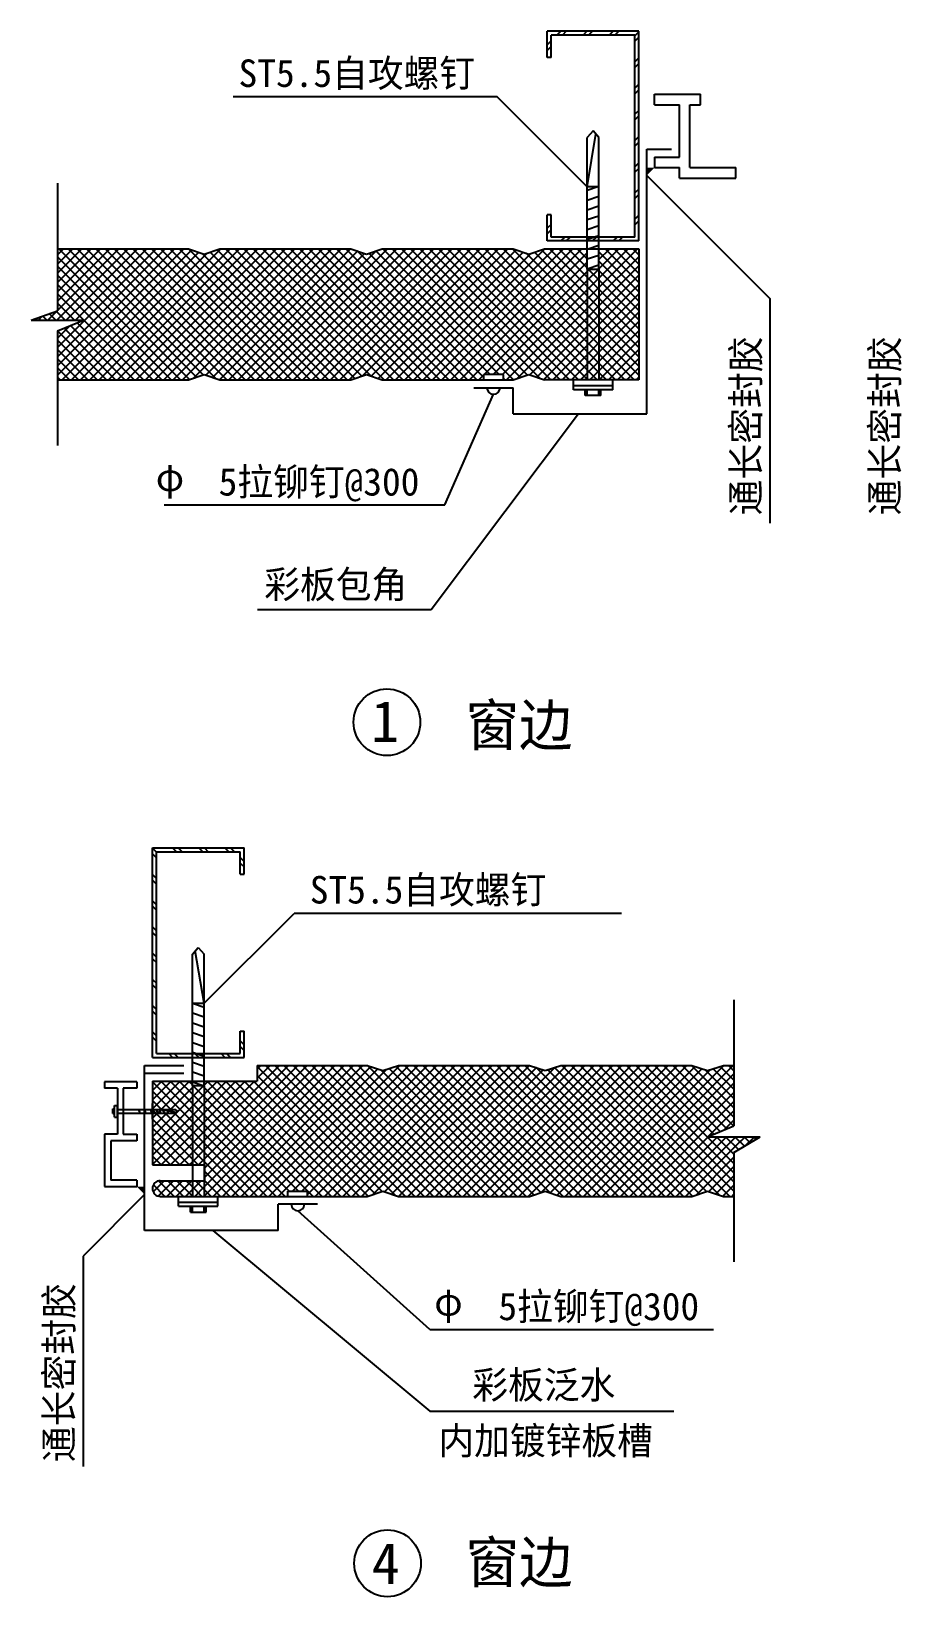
# Model space of a CAD drawing. Header units: metres. Extents: x 1290 to 20243, y 915 to 25782.
# Drawn here: x 1290 to 7937, y 13746 to 25693 of the extents above; entities that cross this region are included whole.
import ezdxf

# ---------------------------------------------------------------- set-up
doc = ezdxf.new("R2010")
doc.units = ezdxf.units.M
for name, color, linetype in [('1', 2, 'Continuous'), ('2', 3, 'Continuous'), ('3', 4, 'Continuous'), ('4', 5, 'Continuous'), ('5', 6, 'Continuous')]:
    doc.layers.add(name, color=color, linetype=linetype)

msp = doc.modelspace()

# ---------------------------------------------------------------- linework, layer by layer
for p, q in [((5534.89, 23877.92), (5534.89, 23032.92)), ((5624.89, 23877.92), (5624.89, 23032.92)), ((2520.06, 17646.13), (2520.06, 16801.13)), ((2610.06, 17646.13), (2610.06, 16801.13))]:
    msp.add_line(p, q)
at = {"layer": '1'}
for p, q in [((5989.89, 22772.92), (5989.89, 24792.92)), ((5989.89, 24792.92), (6179.89, 24792.92)), ((1489.89, 24032.92), (2489.89, 24032.92)), ((2489.89, 24032.92), (2609.89, 23992.92)), ((2609.89, 23992.92), (2729.89, 24032.92)), ((2729.89, 24032.92), (3729.89, 24032.92)), ((3729.89, 24032.92), (3849.89, 23992.92)), ((3849.89, 23992.92), (3969.89, 24032.92)), ((3969.89, 24032.92), (4969.89, 24032.92)), ((4969.89, 24032.92), (5089.89, 23992.92)), ((5089.89, 23992.92), (5209.89, 24032.92)), ((5209.89, 24032.92), (5929.89, 24032.92)), ((2489.89, 23032.92), (2609.89, 23072.92)), ((2609.89, 23072.92), (2729.89, 23032.92)), ((3729.89, 23032.92), (3849.89, 23072.92)), ((3849.89, 23072.92), (3969.89, 23032.92)), ((4969.89, 23032.92), (5089.89, 23072.92)), ((5089.89, 23072.92), (5209.89, 23032.92)), ((1489.89, 23032.92), (2489.89, 23032.92)), ((2729.89, 23032.92), (3729.89, 23032.92)), ((3969.89, 23032.92), (4969.89, 23032.92)), ((4669.89, 22972.92), (4969.89, 22972.92)), ((4969.89, 22772.92), (4969.89, 22972.92)), ((5929.89, 23032.92), (5209.89, 23032.92)), ((4969.89, 22772.92), (5989.89, 22772.92)), ((2155.06, 16541.13), (2155.06, 17801.13)), ((2155.06, 17801.13), (2455.06, 17801.13)), ((3015.06, 17801.13), (3855.06, 17801.13)), ((3015.06, 17801.13), (3015.06, 17681.13)), ((3855.06, 17801.13), (3975.06, 17761.13)), ((3975.06, 17761.13), (4095.06, 17801.13)), ((4095.06, 17801.13), (5095.06, 17801.13)), ((5095.06, 17801.13), (5215.06, 17761.13)), ((5215.06, 17761.13), (5335.06, 17801.13)), ((5335.06, 17801.13), (6335.06, 17801.13)), ((6335.06, 17801.13), (6455.06, 17761.13)), ((6455.06, 17761.13), (6575.06, 17801.13)), ((6575.06, 17801.13), (6655.06, 17801.13)), ((2155.06, 17741.13), (2455.06, 17741.13)), ((2215.06, 17681.13), (2215.06, 17401.13)), ((2215.06, 17681.13), (3015.06, 17681.13)), ((2215.06, 17391.13), (2215.06, 17511.13)), ((2215.06, 17041.13), (2615.06, 17041.13)), ((2615.06, 16921.13), (2615.06, 17041.13)), ((2275.06, 16921.13), (2615.06, 16921.13)), ((2275.06, 16801.13), (3855.06, 16801.13)), ((3175.06, 16541.13), (3175.06, 16741.13)), ((3475.06, 16741.13), (3175.06, 16741.13)), ((3855.06, 16801.13), (3975.06, 16841.13)), ((3975.06, 16841.13), (4095.06, 16801.13)), ((4095.06, 16801.13), (5095.06, 16801.13)), ((5095.06, 16801.13), (5215.06, 16841.13)), ((5215.06, 16841.13), (5335.06, 16801.13)), ((5335.06, 16801.13), (6335.06, 16801.13)), ((6335.06, 16801.13), (6455.06, 16841.13)), ((6455.06, 16841.13), (6575.06, 16801.13)), ((6575.06, 16801.13), (6655.06, 16801.13)), ((3175.06, 16541.13), (2155.06, 16541.13))]:
    msp.add_line(p, q, dxfattribs=at)
for centre in [(4006.07, 20419.92), (4010.58, 14000.91)]:
    msp.add_circle(centre, 254.65, dxfattribs=at)
msp.add_arc((2275.06, 16861.13), 60, 90, 270, dxfattribs=at)
at = {"layer": '2'}
for p, q in [((4848.78, 25192.92), (2832.11, 25192.92)), ((5534.89, 24506.81), (4848.78, 25192.92)), ((5579.89, 24932.92), (5534.89, 24882.92)), ((5534.89, 24506.81), (5602.39, 24907.92)), ((5534.89, 23877.92), (5534.89, 24882.92)), ((5624.89, 24882.92), (5579.89, 24932.92)), ((5624.89, 23877.92), (5624.89, 24882.92)), ((1489.89, 24532.92), (1489.89, 23559.82)), ((5624.89, 24507.92), (5534.89, 24477.92)), ((5624.89, 24506.81), (5534.89, 24506.81)), ((5989.89, 24592.92), (6929.89, 23652.92)), ((5624.89, 24432.92), (5534.89, 24402.92)), ((5624.89, 24357.92), (5534.89, 24327.92)), ((5624.89, 24282.92), (5534.89, 24252.92)), ((5624.89, 24207.92), (5534.89, 24177.92)), ((5624.89, 24132.92), (5534.89, 24102.92)), ((5624.89, 24057.92), (5534.89, 24027.92)), ((5624.89, 23982.92), (5534.89, 23952.92)), ((5624.89, 23907.92), (5534.89, 23877.92)), ((5534.89, 23877.92), (5624.89, 23877.92)), ((1289.89, 23488.59), (1489.89, 23559.82)), ((6929.89, 23652.92), (6929.89, 21940.23)), ((1289.89, 23488.59), (1689.89, 23488.59)), ((1489.89, 23406.13), (1689.89, 23488.59)), ((1489.89, 23406.13), (1489.89, 22532.92)), ((1489.89, 23406.13), (1489.89, 22532.92)), ((4744.89, 23032.92), (4744.89, 23072.92)), ((4894.89, 23072.92), (4744.89, 23072.92)), ((4894.89, 23032.92), (4894.89, 23072.92)), ((5729.89, 23032.92), (5429.89, 23032.92)), ((5429.89, 22957.92), (5429.89, 23032.92)), ((5729.89, 22987.92), (5429.89, 22987.92)), ((5729.89, 22957.92), (5429.89, 22957.92)), ((5519.89, 22912.92), (5519.89, 22957.92)), ((5534.89, 22912.92), (5534.89, 22957.92)), ((5624.89, 22912.92), (5624.89, 22957.92)), ((5639.89, 22912.92), (5639.89, 22957.92)), ((5729.89, 22957.92), (5729.89, 23032.92)), ((4446.98, 22078.7), (4819.89, 22922.92)), ((5639.89, 22912.92), (5519.89, 22912.92)), ((5469.89, 22772.92), (4343.11, 21278.7)), ((2305.52, 22078.7), (4446.98, 22078.7)), ((4343.11, 21278.7), (3018.52, 21278.7)), ((2610.06, 18275.02), (3296.17, 18961.13)), ((5796.17, 18961.13), (3296.17, 18961.13)), ((2520.06, 18651.13), (2565.06, 18701.13)), ((2520.06, 17646.13), (2520.06, 18651.13)), ((2610.06, 18275.02), (2542.56, 18676.13)), ((2565.06, 18701.13), (2610.06, 18651.13)), ((2610.06, 17646.13), (2610.06, 18651.13)), ((6655.06, 18301.13), (6655.06, 17338.83)), ((2520.06, 18276.13), (2610.06, 18246.13)), ((2520.06, 18275.02), (2610.06, 18275.02)), ((2520.06, 18201.13), (2610.06, 18171.13)), ((2520.06, 18126.13), (2610.06, 18096.13)), ((2520.06, 18051.13), (2610.06, 18021.13)), ((2520.06, 17976.13), (2610.06, 17946.13)), ((2520.06, 17901.13), (2610.06, 17871.13)), ((2520.06, 17826.13), (2610.06, 17796.13)), ((2520.06, 17751.13), (2610.06, 17721.13)), ((2520.06, 17676.13), (2610.06, 17646.13)), ((2610.06, 17646.13), (2520.06, 17646.13)), ((6455.06, 17256.81), (6655.06, 17338.83)), ((6455.06, 17256.81), (6855.06, 17256.81)), ((6655.06, 17137.33), (6855.06, 17256.81)), ((6655.06, 17137.33), (6655.06, 16301.13)), ((6655.06, 17137.33), (6655.06, 16301.13)), ((2155.06, 16816.13), (1685.06, 16346.13)), ((2415.06, 16801.13), (2715.06, 16801.13)), ((2415.06, 16726.13), (2415.06, 16801.13)), ((2415.06, 16756.13), (2715.06, 16756.13)), ((2415.06, 16726.13), (2715.06, 16726.13)), ((2505.06, 16681.13), (2505.06, 16726.13)), ((2520.06, 16681.13), (2520.06, 16726.13)), ((2610.06, 16681.13), (2610.06, 16726.13)), ((2625.06, 16681.13), (2625.06, 16726.13)), ((2715.06, 16726.13), (2715.06, 16801.13)), ((3250.06, 16841.13), (3400.06, 16841.13)), ((3250.06, 16801.13), (3250.06, 16841.13)), ((3400.06, 16801.13), (3400.06, 16841.13)), ((2505.06, 16681.13), (2625.06, 16681.13)), ((4332.35, 15785.59), (3325.06, 16691.13)), ((2675.06, 16541.13), (4332.35, 15162.61)), ((1685.06, 16346.13), (1685.06, 14739.97)), ((4332.35, 15785.59), (6500.43, 15785.59)), ((4332.35, 15162.61), (6196.03, 15162.61))]:
    msp.add_line(p, q, dxfattribs=at)
for centre in [(4819.89, 22972.92), (3325.06, 16741.13)]:
    msp.add_arc(centre, 50, 180, 0, dxfattribs=at)
for points in [[(5989.89, 24592.92), (5989.89, 24652.92), (6049.89, 24652.92)], [(2155.06, 16816.13), (2155.06, 16876.13), (2095.06, 16876.13)]]:
    msp.add_solid(points, dxfattribs=at)
at = {"layer": '5'}
for p, q in [((5229.89, 25492.92), (5229.89, 25692.92)), ((5929.89, 25692.92), (5229.89, 25692.92)), ((5333.4, 25692.92), (5303.4, 25662.92)), ((5375.83, 25692.92), (5345.83, 25662.92)), ((5533.4, 25692.92), (5503.4, 25662.92)), ((5575.83, 25692.92), (5545.83, 25662.92)), ((5733.4, 25692.92), (5703.4, 25662.92)), ((5775.83, 25692.92), (5745.83, 25662.92)), ((5929.89, 25689.41), (5899.89, 25659.41)), ((5929.89, 24092.92), (5929.89, 25692.92)), ((5259.89, 25619.41), (5229.89, 25589.41)), ((5259.89, 25576.98), (5229.89, 25546.98)), ((5259.89, 25492.92), (5259.89, 25662.92)), ((5899.89, 25662.92), (5259.89, 25662.92)), ((5899.89, 24122.92), (5899.89, 25662.92)), ((5929.89, 25646.98), (5899.89, 25616.98)), ((5259.89, 25492.92), (5229.89, 25492.92)), ((5929.89, 25489.41), (5899.89, 25459.41)), ((5929.89, 25446.98), (5899.89, 25416.98)), ((5929.89, 25289.41), (5899.89, 25259.41)), ((5929.89, 25246.98), (5899.89, 25216.98)), ((6049.89, 25132.92), (6049.89, 25212.92)), ((6049.89, 25212.92), (6399.89, 25212.92)), ((6399.89, 25132.92), (6399.89, 25212.92)), ((5929.89, 25089.41), (5899.89, 25059.41)), ((6049.89, 25132.92), (6239.89, 25132.92)), ((6239.89, 24732.92), (6239.89, 25132.92)), ((6319.89, 24652.92), (6319.89, 25132.92)), ((6319.89, 25132.92), (6399.89, 25132.92)), ((5929.89, 25046.98), (5899.89, 25016.98)), ((5929.89, 24889.41), (5899.89, 24859.41)), ((5929.89, 24846.98), (5899.89, 24816.98)), ((6049.89, 24732.92), (6239.89, 24732.92)), ((6049.89, 24732.92), (6049.89, 24652.92)), ((5929.89, 24689.41), (5899.89, 24659.41)), ((5929.89, 24646.98), (5899.89, 24616.98)), ((6049.89, 24652.92), (6239.89, 24652.92)), ((6239.89, 24572.92), (6239.89, 24652.92)), ((6319.89, 24652.92), (6669.89, 24652.92)), ((6669.89, 24572.92), (6669.89, 24652.92)), ((6239.89, 24572.92), (6669.89, 24572.92)), ((5929.89, 24489.41), (5899.89, 24459.41)), ((5929.89, 24446.98), (5899.89, 24416.98)), ((5259.89, 24292.92), (5229.89, 24292.92)), ((5229.89, 24092.92), (5229.89, 24292.92)), ((5259.89, 24122.92), (5259.89, 24292.92)), ((5929.89, 24289.41), (5899.89, 24259.41)), ((5259.89, 24219.41), (5229.89, 24189.41)), ((5259.89, 24176.98), (5229.89, 24146.98)), ((5929.89, 24246.98), (5899.89, 24216.98)), ((1485.86, 23488.59), (2030.19, 24032.92)), ((1489.89, 23987.6), (1535.21, 24032.92)), ((1489.89, 23916.88), (1605.92, 24032.92)), ((1489.89, 23846.17), (1676.63, 24032.92)), ((1489.89, 23775.46), (1747.34, 24032.92)), ((1489.89, 23704.75), (1818.05, 24032.92)), ((1489.89, 23634.04), (1888.77, 24032.92)), ((1489.89, 23563.33), (1959.48, 24032.92)), ((1489.89, 23280.49), (2242.32, 24032.92)), ((1489.89, 23209.78), (2313.03, 24032.92)), ((1489.89, 23139.07), (2383.74, 24032.92)), ((1489.89, 23068.36), (2454.45, 24032.92)), ((2497.29, 23035.39), (1499.76, 24032.92)), ((1525.16, 23032.92), (2516.34, 24024.1)), ((1556.57, 23488.59), (2100.9, 24032.92)), ((2550.33, 23053.07), (1570.47, 24032.92)), ((1627.28, 23488.59), (2171.61, 24032.92)), ((2603.36, 23070.74), (1641.18, 24032.92)), ((2702.9, 23041.92), (1711.89, 24032.92)), ((1737.29, 23032.92), (2737.29, 24032.92)), ((2782.6, 23032.92), (1782.6, 24032.92)), ((1808, 23032.92), (2808, 24032.92)), ((2853.31, 23032.92), (1853.31, 24032.92)), ((1878.72, 23032.92), (2878.72, 24032.92)), ((2924.02, 23032.92), (1924.02, 24032.92)), ((1949.43, 23032.92), (2949.43, 24032.92)), ((2994.74, 23032.92), (1994.74, 24032.92)), ((2020.14, 23032.92), (3020.14, 24032.92)), ((3065.45, 23032.92), (2065.45, 24032.92)), ((2090.85, 23032.92), (3090.85, 24032.92)), ((3136.16, 23032.92), (2136.16, 24032.92)), ((2161.56, 23032.92), (3161.56, 24032.92)), ((3206.87, 23032.92), (2206.87, 24032.92)), ((2232.27, 23032.92), (3232.27, 24032.92)), ((3277.58, 23032.92), (2277.58, 24032.92)), ((2302.98, 23032.92), (3302.98, 24032.92)), ((3348.29, 23032.92), (2348.29, 24032.92)), ((2373.69, 23032.92), (3373.69, 24032.92)), ((3419, 23032.92), (2419, 24032.92)), ((2444.4, 23032.92), (3444.4, 24032.92)), ((3489.71, 23032.92), (2489.71, 24032.92)), ((2527.72, 23045.53), (3515.11, 24032.92)), ((2621.84, 23068.94), (3585.82, 24032.92)), ((2674.87, 23051.26), (3656.53, 24032.92)), ((3701.84, 23032.92), (2708.85, 24025.91)), ((2727.9, 23033.58), (3727.24, 24032.92)), ((3761.89, 23043.59), (2772.55, 24032.92)), ((2797.95, 23032.92), (3780.94, 24015.9)), ((3814.92, 23061.26), (2843.26, 24032.92)), ((3886.02, 23060.88), (2913.97, 24032.92)), ((2939.38, 23032.92), (3924.12, 24017.66)), ((3984.69, 23032.92), (2984.69, 24032.92)), ((3010.09, 23032.92), (4010.09, 24032.92)), ((4055.4, 23032.92), (3055.4, 24032.92)), ((3080.8, 23032.92), (4080.8, 24032.92)), ((4126.11, 23032.92), (3126.11, 24032.92)), ((3151.51, 23032.92), (4151.51, 24032.92)), ((4196.82, 23032.92), (3196.82, 24032.92)), ((3222.22, 23032.92), (4222.22, 24032.92)), ((4267.53, 23032.92), (3267.53, 24032.92)), ((3292.93, 23032.92), (4292.93, 24032.92)), ((4338.24, 23032.92), (3338.24, 24032.92)), ((3363.64, 23032.92), (4363.64, 24032.92)), ((4408.95, 23032.92), (3408.95, 24032.92)), ((3434.35, 23032.92), (4434.35, 24032.92)), ((4479.66, 23032.92), (3479.66, 24032.92)), ((3505.06, 23032.92), (4505.06, 24032.92)), ((4550.37, 23032.92), (3550.37, 24032.92)), ((3575.77, 23032.92), (4575.77, 24032.92)), ((4621.08, 23032.92), (3621.08, 24032.92)), ((3646.48, 23032.92), (4646.48, 24032.92)), ((4691.79, 23032.92), (3691.79, 24032.92)), ((3717.19, 23032.92), (4717.19, 24032.92)), ((4744.89, 23050.54), (3778.81, 24016.61)), ((3816.91, 23061.93), (4787.9, 24032.92)), ((3886.43, 23060.74), (4858.61, 24032.92)), ((4863.92, 23072.92), (3920.41, 24016.43)), ((3939.47, 23043.06), (4929.32, 24032.92)), ((4973.45, 23034.11), (3974.63, 24032.92)), ((4000.04, 23032.92), (4992.5, 24025.38)), ((5026.48, 23051.78), (4045.35, 24032.92)), ((5079.51, 23069.46), (4116.06, 24032.92)), ((5175.21, 23044.48), (4186.77, 24032.92)), ((4212.17, 23032.92), (5212.17, 24032.92)), ((5257.48, 23032.92), (4257.48, 24032.92)), ((4282.88, 23032.92), (5282.88, 24032.92)), ((5328.19, 23032.92), (4328.19, 24032.92)), ((4353.59, 23032.92), (5353.59, 24032.92)), ((5398.9, 23032.92), (4398.9, 24032.92)), ((4424.3, 23032.92), (5424.3, 24032.92)), ((5469.61, 23032.92), (4469.61, 24032.92)), ((4495.01, 23032.92), (5495.01, 24032.92)), ((5534.89, 23038.35), (4540.32, 24032.92)), ((5534.89, 23109.06), (4611.03, 24032.92)), ((5534.89, 23179.77), (4681.74, 24032.92)), ((5534.89, 23250.48), (4752.45, 24032.92)), ((5534.89, 23321.2), (4823.16, 24032.92)), ((5534.89, 23391.91), (4893.87, 24032.92)), ((5534.89, 23462.62), (4964.58, 24032.92)), ((5534.89, 23674.75), (5185.01, 24024.63)), ((5929.89, 24092.92), (5229.89, 24092.92)), ((5534.89, 23745.46), (5247.43, 24032.92)), ((5899.89, 24122.92), (5259.89, 24122.92)), ((5534.89, 23816.17), (5318.14, 24032.92)), ((5363.4, 24122.92), (5333.4, 24092.92)), ((5405.83, 24122.92), (5375.83, 24092.92)), ((5534.89, 23886.88), (5388.85, 24032.92)), ((5534.89, 23957.59), (5459.56, 24032.92)), ((5534.89, 24028.3), (5530.27, 24032.92)), ((5563.4, 24122.92), (5533.4, 24092.92)), ((5605.83, 24122.92), (5575.83, 24092.92)), ((5624.89, 24021.38), (5636.43, 24032.92)), ((5624.89, 23950.67), (5707.14, 24032.92)), ((5624.89, 23879.95), (5777.85, 24032.92)), ((5624.89, 23809.24), (5848.56, 24032.92)), ((5624.89, 23738.53), (5919.27, 24032.92)), ((5929.89, 23774.72), (5671.69, 24032.92)), ((5763.4, 24122.92), (5733.4, 24092.92)), ((5929.89, 23845.43), (5742.4, 24032.92)), ((5805.83, 24122.92), (5775.83, 24092.92)), ((5929.89, 23916.15), (5813.11, 24032.92)), ((5929.89, 23986.86), (5883.82, 24032.92)), ((5929.89, 24032.92), (5929.89, 23032.92)), ((2429.05, 23032.92), (1489.89, 23972.08)), ((2358.34, 23032.92), (1489.89, 23901.37)), ((1595.87, 23032.92), (2569.38, 24006.42)), ((1666.58, 23032.92), (2634.93, 24001.27)), ((3560.42, 23032.92), (2595.69, 23997.65)), ((3631.13, 23032.92), (2655.82, 24008.23)), ((2868.66, 23032.92), (3833.97, 23998.23)), ((4793.21, 23072.92), (3867.38, 23998.75)), ((4070.75, 23032.92), (5045.53, 24007.71)), ((4141.46, 23032.92), (5107.24, 23998.7)), ((4565.72, 23032.92), (5534.89, 24002.09)), ((4636.43, 23032.92), (5534.89, 23931.38)), ((5534.89, 23533.33), (5068, 24000.22)), ((5534.89, 23604.04), (5131.98, 24006.95)), ((5929.89, 23704.01), (5624.89, 24009.01)), ((5624.89, 23667.82), (5929.89, 23972.82)), ((5929.89, 23633.3), (5624.89, 23938.3)), ((5624.89, 23597.11), (5929.89, 23902.11)), ((2287.63, 23032.92), (1489.89, 23830.66)), ((4747.14, 23072.92), (5534.89, 23860.67)), ((4817.85, 23072.92), (5534.89, 23789.95)), ((5534.89, 23860.67), (5552.14, 23877.92)), ((5534.89, 23789.95), (5622.85, 23877.92)), ((5624.89, 23726.17), (5534.89, 23816.17)), ((5534.89, 23719.24), (5624.89, 23809.24)), ((5624.89, 23796.88), (5543.85, 23877.92)), ((5624.89, 23867.59), (5614.56, 23877.92)), ((5929.89, 23562.59), (5624.89, 23867.59)), ((5624.89, 23526.4), (5929.89, 23831.4)), ((5929.89, 23491.88), (5624.89, 23796.88)), ((2216.92, 23032.92), (1489.89, 23759.95)), ((2146.21, 23032.92), (1489.89, 23689.24)), ((4888.56, 23072.92), (5534.89, 23719.24)), ((5624.89, 23655.46), (5534.89, 23745.46)), ((5534.89, 23648.53), (5624.89, 23738.53)), ((5624.89, 23584.75), (5534.89, 23674.75)), ((5534.89, 23577.82), (5624.89, 23667.82)), ((5624.89, 23455.69), (5929.89, 23760.69)), ((5929.89, 23421.17), (5624.89, 23726.17)), ((5624.89, 23384.98), (5929.89, 23689.98)), ((5929.89, 23350.46), (5624.89, 23655.46)), ((1415.15, 23488.59), (1484.47, 23557.91)), ((1478.4, 23488.59), (1429.31, 23537.69)), ((1549.11, 23488.59), (1481.03, 23556.68)), ((1619.82, 23488.59), (1489.89, 23618.53)), ((4919.27, 23032.92), (5534.89, 23648.53)), ((5000.03, 23042.97), (5534.89, 23577.82)), ((5624.89, 23514.04), (5534.89, 23604.04)), ((5534.89, 23507.11), (5624.89, 23597.11)), ((5624.89, 23314.27), (5929.89, 23619.27)), ((5929.89, 23279.75), (5624.89, 23584.75)), ((5624.89, 23243.56), (5929.89, 23548.56)), ((1336.98, 23488.59), (1324.97, 23500.6)), ((1344.44, 23488.59), (1374.17, 23518.33)), ((1407.69, 23488.59), (1377.29, 23518.99)), ((1489.89, 23351.2), (1582.47, 23443.79)), ((1934.08, 23032.92), (1540.66, 23426.34)), ((2004.79, 23032.92), (1591.32, 23446.39)), ((2075.5, 23032.92), (1641.07, 23467.35)), ((5097.99, 23070.22), (5534.89, 23507.11)), ((5151.03, 23052.54), (5534.89, 23436.4)), ((5624.89, 23443.33), (5534.89, 23533.33)), ((5534.89, 23436.4), (5624.89, 23526.4)), ((5624.89, 23372.62), (5534.89, 23462.62)), ((5534.89, 23365.69), (5624.89, 23455.69)), ((5929.89, 23209.04), (5624.89, 23514.04)), ((5624.89, 23172.85), (5929.89, 23477.85)), ((5929.89, 23138.33), (5624.89, 23443.33)), ((1863.36, 23032.92), (1489.89, 23406.4)), ((1792.65, 23032.92), (1489.89, 23335.69)), ((5204.06, 23034.86), (5534.89, 23365.69)), ((5624.89, 23301.91), (5534.89, 23391.91)), ((5534.89, 23294.98), (5624.89, 23384.98)), ((5624.89, 23231.2), (5534.89, 23321.2)), ((5534.89, 23224.27), (5624.89, 23314.27)), ((5624.89, 23102.14), (5929.89, 23407.14)), ((5929.89, 23067.62), (5624.89, 23372.62)), ((5893.87, 23032.92), (5624.89, 23301.91)), ((5626.38, 23032.92), (5929.89, 23336.43)), ((1721.94, 23032.92), (1489.89, 23264.98)), ((1651.23, 23032.92), (1489.89, 23194.27)), ((5272.83, 23032.92), (5534.89, 23294.98)), ((5343.54, 23032.92), (5534.89, 23224.27)), ((5624.89, 23160.48), (5534.89, 23250.48)), ((5534.89, 23153.56), (5624.89, 23243.56)), ((5624.89, 23089.77), (5534.89, 23179.77)), ((5823.16, 23032.92), (5624.89, 23231.2)), ((5697.09, 23032.92), (5929.89, 23265.72)), ((5767.8, 23032.92), (5929.89, 23195.01)), ((1580.52, 23032.92), (1489.89, 23123.55)), ((4707.14, 23032.92), (4744.89, 23070.67)), ((5414.25, 23032.92), (5534.89, 23153.56)), ((5484.96, 23032.92), (5534.89, 23082.85)), ((5534.89, 23082.85), (5624.89, 23172.85)), ((5611.03, 23032.92), (5534.89, 23109.06)), ((5555.67, 23032.92), (5624.89, 23102.14)), ((5752.45, 23032.92), (5624.89, 23160.48)), ((5681.74, 23032.92), (5624.89, 23089.77)), ((5838.51, 23032.92), (5929.89, 23124.29)), ((1509.81, 23032.92), (1489.89, 23052.84)), ((4903.92, 23032.92), (4894.89, 23041.96)), ((5540.32, 23032.92), (5534.89, 23038.35)), ((5909.22, 23032.92), (5929.89, 23053.58)), ((2215.06, 19461.13), (2915.06, 19461.13)), ((2215.06, 17861.13), (2215.06, 19461.13)), ((2215.06, 19457.62), (2245.06, 19427.62)), ((2215.06, 19415.19), (2245.06, 19385.19)), ((2245.06, 19431.13), (2885.06, 19431.13)), ((2245.06, 17891.13), (2245.06, 19431.13)), ((2369.13, 19461.13), (2399.13, 19431.13)), ((2411.55, 19461.13), (2441.55, 19431.13)), ((2569.13, 19461.13), (2599.13, 19431.13)), ((2611.55, 19461.13), (2641.55, 19431.13)), ((2769.13, 19461.13), (2799.13, 19431.13)), ((2811.55, 19461.13), (2841.55, 19431.13)), ((2885.06, 19261.13), (2885.06, 19431.13)), ((2885.06, 19387.62), (2915.06, 19357.62)), ((2915.06, 19261.13), (2915.06, 19461.13)), ((2215.06, 19257.62), (2245.06, 19227.62)), ((2885.06, 19345.19), (2915.06, 19315.19)), ((2885.06, 19261.13), (2915.06, 19261.13)), ((2215.06, 19215.19), (2245.06, 19185.19)), ((2215.06, 19057.62), (2245.06, 19027.62)), ((2215.06, 19015.19), (2245.06, 18985.19)), ((2215.06, 18857.62), (2245.06, 18827.62)), ((2215.06, 18815.19), (2245.06, 18785.19)), ((2215.06, 18657.62), (2245.06, 18627.62)), ((2215.06, 18615.19), (2245.06, 18585.19)), ((2215.06, 18457.62), (2245.06, 18427.62)), ((2215.06, 18415.19), (2245.06, 18385.19)), ((2215.06, 18257.62), (2245.06, 18227.62)), ((2215.06, 18215.19), (2245.06, 18185.19)), ((2215.06, 18057.62), (2245.06, 18027.62)), ((2885.06, 18061.13), (2915.06, 18061.13)), ((2885.06, 17891.13), (2885.06, 18061.13)), ((2915.06, 17861.13), (2915.06, 18061.13)), ((2215.06, 18015.19), (2245.06, 17985.19)), ((2885.06, 17987.62), (2915.06, 17957.62)), ((2885.06, 17945.19), (2915.06, 17915.19)), ((2215.06, 17861.13), (2915.06, 17861.13)), ((2245.06, 17891.13), (2885.06, 17891.13)), ((2339.13, 17891.13), (2369.13, 17861.13)), ((2381.55, 17891.13), (2411.55, 17861.13)), ((2539.13, 17891.13), (2569.13, 17861.13)), ((2581.55, 17891.13), (2611.55, 17861.13)), ((2610.06, 17226.85), (3184.34, 17801.13)), ((2610.06, 17156.14), (3255.05, 17801.13)), ((2610.06, 17085.43), (3325.76, 17801.13)), ((2610.06, 16873.3), (3537.89, 17801.13)), ((2610.06, 16802.59), (3608.6, 17801.13)), ((2615.06, 17019.72), (3396.47, 17801.13)), ((2615.06, 16949.01), (3467.18, 17801.13)), ((2679.31, 16801.13), (3679.31, 17801.13)), ((2739.13, 17891.13), (2769.13, 17861.13)), ((2750.03, 16801.13), (3750.03, 17801.13)), ((2781.55, 17891.13), (2811.55, 17861.13)), ((2820.74, 16801.13), (3820.74, 17801.13)), ((3015.06, 17773.28), (3042.92, 17801.13)), ((3015.06, 17702.57), (3113.63, 17801.13)), ((4069.74, 16809.57), (3078.18, 17801.13)), ((3103.58, 16801.13), (4103.58, 17801.13)), ((4148.89, 16801.13), (3148.89, 17801.13)), ((3174.29, 16801.13), (4174.29, 17801.13)), ((4219.6, 16801.13), (3219.6, 17801.13)), ((3285, 16841.13), (4245, 17801.13)), ((4290.31, 16801.13), (3290.31, 17801.13)), ((3355.71, 16841.13), (4315.71, 17801.13)), ((4361.02, 16801.13), (3361.02, 17801.13)), ((3400.06, 16814.77), (4386.42, 17801.13)), ((4431.73, 16801.13), (3431.73, 17801.13)), ((3457.13, 16801.13), (4457.13, 17801.13)), ((4502.44, 16801.13), (3502.44, 17801.13)), ((3527.84, 16801.13), (4527.84, 17801.13)), ((4573.15, 16801.13), (3573.15, 17801.13)), ((3598.55, 16801.13), (4598.55, 17801.13)), ((4643.86, 16801.13), (3643.86, 17801.13)), ((3669.26, 16801.13), (4669.26, 17801.13)), ((4714.57, 16801.13), (3714.57, 17801.13)), ((3739.98, 16801.13), (4739.98, 17801.13)), ((4785.28, 16801.13), (3785.28, 17801.13)), ((3810.69, 16801.13), (4810.69, 17801.13)), ((4856, 16801.13), (3856.46, 17800.67)), ((3894.56, 16814.3), (4881.4, 17801.13)), ((3987.85, 16836.87), (4952.11, 17801.13)), ((4040.88, 16819.19), (5022.82, 17801.13)), ((4093.91, 16801.51), (5093.53, 17801.13)), ((5127.89, 16812.07), (4138.84, 17801.13)), ((5180.93, 16829.75), (4209.55, 17801.13)), ((5252.86, 16828.53), (4280.26, 17801.13)), ((5350.97, 16801.13), (4350.97, 17801.13)), ((4376.37, 16801.13), (5376.37, 17801.13)), ((5421.68, 16801.13), (4421.68, 17801.13)), ((4447.08, 16801.13), (5447.08, 17801.13)), ((5492.39, 16801.13), (4492.39, 17801.13)), ((4517.79, 16801.13), (5517.79, 17801.13)), ((5563.1, 16801.13), (4563.1, 17801.13)), ((4588.5, 16801.13), (5588.5, 17801.13)), ((5633.81, 16801.13), (4633.81, 17801.13)), ((4659.21, 16801.13), (5659.21, 17801.13)), ((5704.52, 16801.13), (4704.52, 17801.13)), ((4729.92, 16801.13), (5729.92, 17801.13)), ((5775.23, 16801.13), (4775.23, 17801.13)), ((4800.64, 16801.13), (5800.64, 17801.13)), ((5845.95, 16801.13), (4845.95, 17801.13)), ((4871.35, 16801.13), (5871.35, 17801.13)), ((5916.66, 16801.13), (4916.66, 17801.13)), ((4942.06, 16801.13), (5942.06, 17801.13)), ((5987.37, 16801.13), (4987.37, 17801.13)), ((5012.77, 16801.13), (6012.77, 17801.13)), ((6058.08, 16801.13), (5058.08, 17801.13)), ((5083.48, 16801.13), (6083.48, 17801.13)), ((5183.75, 16830.69), (6154.19, 17801.13)), ((5252.44, 16828.67), (6224.9, 17801.13)), ((5305.47, 16810.99), (6295.61, 17801.13)), ((6339.46, 16802.6), (5340.92, 17801.13)), ((6392.49, 16820.27), (5411.63, 17801.13)), ((6445.52, 16837.95), (5482.34, 17801.13)), ((6542.05, 16812.14), (5553.05, 17801.13)), ((5578.45, 16801.13), (6578.45, 17801.13)), ((6623.76, 16801.13), (5623.76, 17801.13)), ((5649.16, 16801.13), (6649.16, 17801.13)), ((6655.06, 16840.54), (5694.47, 17801.13)), ((6655.06, 16911.25), (5765.18, 17801.13)), ((6655.06, 16981.96), (5835.89, 17801.13)), ((6655.06, 17052.67), (5906.61, 17801.13)), ((6501.09, 17277.36), (5977.32, 17801.13)), ((6551.47, 17297.69), (6048.03, 17801.13)), ((6601.8, 17318.07), (6118.74, 17801.13)), ((6651.79, 17338.78), (6189.45, 17801.13)), ((6655.06, 17406.23), (6260.16, 17801.13)), ((6655.06, 17476.94), (6330.87, 17801.13)), ((6655.06, 17759.78), (6613.71, 17801.13)), ((2215.06, 17680.38), (2215.81, 17681.13)), ((2215.06, 17609.67), (2286.52, 17681.13)), ((2215.06, 17538.96), (2357.23, 17681.13)), ((2215.06, 17468.25), (2427.94, 17681.13)), ((2215.06, 17397.54), (2498.65, 17681.13)), ((2520.06, 17440.01), (2278.94, 17681.13)), ((2520.06, 17510.72), (2349.65, 17681.13)), ((2520.06, 17581.43), (2420.36, 17681.13)), ((2520.06, 17652.14), (2491.07, 17681.13)), ((2610.06, 17651.12), (2640.08, 17681.13)), ((2610.06, 17580.41), (2710.79, 17681.13)), ((2610.06, 17509.7), (2781.5, 17681.13)), ((2610.06, 17438.99), (2852.21, 17681.13)), ((2610.06, 17368.28), (2922.92, 17681.13)), ((2610.06, 17297.57), (2993.63, 17681.13)), ((3512.49, 16801.13), (2632.49, 17681.13)), ((3583.2, 16801.13), (2703.2, 17681.13)), ((3653.91, 16801.13), (2773.91, 17681.13)), ((3724.62, 16801.13), (2844.62, 17681.13)), ((2891.45, 16801.13), (3882.35, 17792.04)), ((3795.34, 16801.13), (2915.34, 17681.13)), ((2962.16, 16801.13), (3935.38, 17774.36)), ((3863.3, 16803.88), (2986.05, 17681.13)), ((3969.37, 16839.23), (3015.06, 17793.53)), ((3916.33, 16821.55), (3015.06, 17722.82)), ((3032.87, 16801.13), (4001.77, 17770.03)), ((4926.71, 16801.13), (3962.53, 17765.31)), ((4997.42, 16801.13), (4021.83, 17776.72)), ((5068.13, 16801.13), (4074.86, 17794.4)), ((4164.24, 16801.13), (5146.95, 17783.84)), ((4234.95, 16801.13), (5199.98, 17766.16)), ((4305.66, 16801.13), (5290.96, 17786.43)), ((6128.79, 16801.13), (5145.65, 17784.27)), ((6199.5, 16801.13), (5233.39, 17767.24)), ((6270.21, 16801.13), (5286.42, 17784.92)), ((5366.32, 16801.13), (6358.51, 17793.32)), ((5437.03, 16801.13), (6411.54, 17775.64)), ((5507.74, 16801.13), (6474.08, 17767.47)), ((5719.87, 16801.13), (6655.06, 17736.32)), ((6655.06, 17547.65), (6434.84, 17767.87)), ((6655.06, 17618.36), (6497.98, 17775.44)), ((6655.06, 17689.07), (6551.02, 17793.12)), ((2095.06, 17676.13), (1848.19, 17676.13)), ((1848.19, 17676.13), (1848.19, 17626.13)), ((1948.19, 17626.13), (1848.19, 17626.13)), ((1948.19, 17626.13), (1948.19, 17276.13)), ((2095.06, 17626.13), (1991.94, 17626.13)), ((1991.94, 17626.13), (1991.94, 17276.13)), ((2095.06, 17676.13), (2095.06, 17626.13)), ((2520.06, 17369.3), (2215.06, 17674.3)), ((2215.06, 17326.83), (2520.06, 17631.83)), ((2520.06, 17298.59), (2215.06, 17603.59)), ((2520.06, 17631.83), (2534.37, 17646.13)), ((2520.06, 17561.12), (2605.08, 17646.13)), ((2610.06, 17491.43), (2520.06, 17581.43)), ((2520.06, 17490.41), (2610.06, 17580.41)), ((2610.06, 17562.14), (2526.07, 17646.13)), ((2610.06, 17632.85), (2596.78, 17646.13)), ((3441.78, 16801.13), (2610.06, 17632.85)), ((3331.07, 16841.13), (2610.06, 17562.14)), ((5790.58, 16801.13), (6655.06, 17665.61)), ((5861.3, 16801.13), (6655.06, 17594.9)), ((1912.19, 17469.13), (1925.69, 17469.13)), ((1912.19, 17433.13), (1912.19, 17469.13)), ((1925.69, 17496.13), (1948.19, 17496.13)), ((1925.69, 17406.13), (1925.69, 17496.13)), ((1948.19, 17406.13), (1948.19, 17496.13)), ((1948.19, 17464.63), (2390.69, 17464.63)), ((2120.69, 17437.63), (2111.69, 17464.63)), ((2165.69, 17437.63), (2156.69, 17464.63)), ((2210.69, 17437.63), (2201.69, 17464.63)), ((2215.06, 17256.12), (2520.06, 17561.12)), ((2520.06, 17227.87), (2215.06, 17532.87)), ((2215.06, 17185.41), (2520.06, 17490.41)), ((2520.06, 17157.16), (2215.06, 17462.16)), ((2255.69, 17437.63), (2246.69, 17464.63)), ((2277.86, 17437.63), (2277.86, 17464.63)), ((2277.86, 17464.63), (2398.19, 17444.38)), ((2405.69, 17451.13), (2390.69, 17464.63)), ((2390.69, 17437.63), (2405.69, 17451.13)), ((2610.06, 17420.72), (2520.06, 17510.72)), ((2520.06, 17419.7), (2610.06, 17509.7)), ((3260.36, 16841.13), (2610.06, 17491.43)), ((5932.01, 16801.13), (6655.06, 17524.19)), ((6461.21, 17259.63), (6655.06, 17453.48)), ((1912.19, 17433.13), (1925.69, 17433.13)), ((1925.69, 17406.13), (1948.19, 17406.13)), ((1948.19, 17437.63), (2390.69, 17437.63)), ((2215.06, 17114.7), (2520.06, 17419.7)), ((2215.06, 17401.13), (2215.06, 17041.13)), ((2520.06, 17086.45), (2215.06, 17391.45)), ((2215.06, 17043.99), (2520.06, 17348.99)), ((2610.06, 17350.01), (2520.06, 17440.01)), ((2520.06, 17348.99), (2610.06, 17438.99)), ((2610.06, 17279.3), (2520.06, 17369.3)), ((2520.06, 17278.28), (2610.06, 17368.28)), ((3229.65, 16801.13), (2610.06, 17420.72)), ((3158.94, 16801.13), (2610.06, 17350.01)), ((6583.16, 17310.87), (6655.06, 17382.77)), ((1848.19, 17276.13), (1848.19, 16876.13)), ((1948.19, 17276.13), (1848.19, 17276.13)), ((2095.06, 17226.13), (1898.19, 17226.13)), ((1898.19, 17226.13), (1898.19, 16926.13)), ((1991.94, 17276.13), (2095.06, 17276.13)), ((2095.06, 17276.13), (2095.06, 17226.13)), ((2494.68, 17041.13), (2215.06, 17320.74)), ((2423.96, 17041.13), (2215.06, 17250.03)), ((2282.92, 17041.13), (2520.06, 17278.28)), ((2353.63, 17041.13), (2520.06, 17207.57)), ((2610.06, 17208.59), (2520.06, 17298.59)), ((2520.06, 17207.57), (2610.06, 17297.57)), ((2610.06, 17137.87), (2520.06, 17227.87)), ((2520.06, 17136.85), (2610.06, 17226.85)), ((3088.23, 16801.13), (2610.06, 17279.3)), ((3017.52, 16801.13), (2610.06, 17208.59)), ((6002.72, 16801.13), (6458.39, 17256.81)), ((6073.43, 16801.13), (6529.1, 17256.81)), ((6144.14, 16801.13), (6599.81, 17256.81)), ((6214.85, 16801.13), (6670.52, 17256.81)), ((6285.56, 16801.13), (6711.1, 17226.67)), ((6655.06, 17123.38), (6521.64, 17256.81)), ((6689.86, 17159.3), (6592.35, 17256.81)), ((6733.3, 17186.57), (6663.06, 17256.81)), ((6703.29, 17218.86), (6741.23, 17256.81)), ((6777.48, 17213.1), (6733.77, 17256.81)), ((6750.14, 17195), (6811.94, 17256.81)), ((6822.6, 17238.69), (6804.48, 17256.81)), ((2353.25, 17041.13), (2215.06, 17179.32)), ((2282.54, 17041.13), (2215.06, 17108.61)), ((2424.34, 17041.13), (2520.06, 17136.85)), ((2610.06, 17067.16), (2520.06, 17157.16)), ((2520.06, 17066.14), (2610.06, 17156.14)), ((2565.39, 17041.13), (2520.06, 17086.45)), ((2565.76, 17041.13), (2610.06, 17085.43)), ((2946.81, 16801.13), (2610.06, 17137.87)), ((6366.87, 16811.73), (6655.06, 17099.92)), ((2495.05, 17041.13), (2520.06, 17066.14)), ((2876.1, 16801.13), (2610.06, 17067.16)), ((2805.39, 16801.13), (2615.06, 16991.45)), ((6464, 16838.15), (6655.06, 17029.21)), ((1848.19, 16876.13), (2095.06, 16876.13)), ((2095.06, 16926.13), (1898.19, 16926.13)), ((2095.06, 16926.13), (2095.06, 16876.13)), ((2220.15, 16836.95), (2304.34, 16921.13)), ((2310.41, 16801.13), (2222.14, 16889.4)), ((2257.64, 16803.72), (2375.05, 16921.13)), ((2381.12, 16801.13), (2262.46, 16919.79)), ((2325.76, 16801.13), (2445.76, 16921.13)), ((2451.83, 16801.13), (2331.83, 16921.13)), ((2396.47, 16801.13), (2516.47, 16921.13)), ((2520.06, 16803.61), (2402.54, 16921.13)), ((2467.18, 16801.13), (2520.06, 16854.01)), ((2520.06, 16874.32), (2473.25, 16921.13)), ((2520.06, 16854.01), (2587.18, 16921.13)), ((2593.25, 16801.13), (2520.06, 16874.32)), ((2537.89, 16801.13), (2610.06, 16873.3)), ((2610.06, 16855.03), (2543.96, 16921.13)), ((2663.96, 16801.13), (2610.06, 16855.03)), ((2734.68, 16801.13), (2614.68, 16921.13)), ((6517.03, 16820.47), (6655.06, 16958.5)), ((6570.07, 16802.8), (6655.06, 16887.79)), ((2522.54, 16801.13), (2520.06, 16803.61)), ((2608.6, 16801.13), (2610.06, 16802.59)), ((3245, 16801.13), (3250.06, 16806.19)), ((6639.11, 16801.13), (6655.06, 16817.08))]:
    msp.add_line(p, q, dxfattribs=at)

# ---------------------------------------------------------------- texts
at = {"layer": '3'}
for p in [(6851.01, 21999.17), (7912.68, 21999.17), (1606.18, 14773.66)]:
    msp.add_text('通长密封胶', height=210, rotation=90, dxfattribs=at).set_placement(p)
at = {"layer": '4'}
for s, height, p in [('ST5.5自攻螺钉', 210, (2872.9, 25268.25)), ('φ', 210, (2240.34, 22184.19)), ('   5拉铆钉@300', 210, (2291.94, 22149.85)), ('彩板包角', 210, (3069.1, 21366.31)), ('1', 314, (3885.56, 20269.71)), ('窗边', 314, (4606.41, 20241.83)), ('ST5.5自攻螺钉', 210, (3416.55, 19036.46)), ('φ', 210, (4367.2, 15891.66)), ('   5拉铆钉@300', 210, (4428.43, 15856.74)), ('彩板泛水', 210, (4657.98, 15257.4)), ('内加镀锌板槽', 210, (4398.59, 14832.17)), ('4', 314, (3890.07, 13843.91)), ('窗边', 314, (4606.99, 13852.19))]:
    msp.add_text(s, height=height, dxfattribs=at).set_placement(p)

doc.saveas('drawing.dxf')
